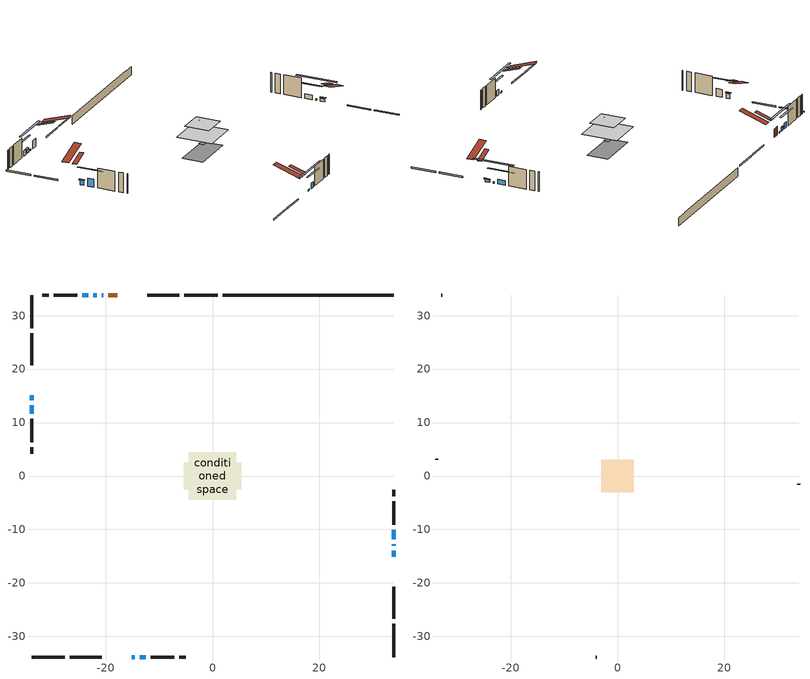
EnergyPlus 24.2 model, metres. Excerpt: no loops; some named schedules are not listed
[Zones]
conditioned space
 floor outside (Floor1 construction): -0.67,-0.67 -0.67,0.67 0.67,0.67 0.67,-0.67 z0.67
 floor adiabatic (AdiabaticFloorConstruction): -4.47,-4.47 -4.47,4.47 4.47,4.47 4.47,-4.47 z3.11
 floor foundation (Slab1 construction): -5.42,-2.57 -5.42,2.57 5.42,2.57 5.42,-2.57 z-1.46
 wall outside (RimJoist1 construction): 0.95,33.86 -5.27,33.86 / -33.86,-33.86 -27.63,-33.86 / -33.86,33.86 -33.86,27.63 / 33.86,-33.86 33.86,-27.63 z0.67:0.97
 wall outside (RimJoist2 construction): -6.2,33.86 -12.19,33.86 / -26.71,-33.86 -20.71,-33.86 / -33.86,26.71 -33.86,20.71 / 33.86,-26.71 33.86,-20.71 z0.67:0.97
 wall outside (AdiabaticWallConstruction 1): -17.81,33.86 -19.49,33.86 z0.67:2.7
 wall outside (AdiabaticWallConstruction): 33.86,-15.09 33.86,-14 z0.67:1.35; 33.86,-13.07 33.86,-12.78 / -20.42,33.86 -20.71,33.86 / -15.09,-33.86 -14.52,-33.86 z0.67:1.03; -21.63,33.86 -22.3,33.86 z0.67:1.5; -33.86,15.09 -33.86,14.13 z0.67:1.86; 33.86,-11.86 33.86,-10.07 z0.67:1.79; -23.23,33.86 -24.33,33.86 / -13.59,-33.86 -12.5,-33.86 z0.67:2.04; -33.86,13.21 -33.86,11.64 z0.67:2.62
 wall outside (Wall1 construction): -25.26,33.86 -29.66,33.86 / -11.57,-33.86 -7.16,-33.86 / -33.86,10.71 -33.86,6.3 / 33.86,-9.14 33.86,-4.73 z0.67:5.55
 wall outside (Wall2 construction): -30.59,33.86 -31.81,33.86 / -6.23,-33.86 -5.02,-33.86 / -33.86,5.38 -33.86,4.16 / 33.86,-3.8 33.86,-2.59 z0.67:5.55
 wall foundation (FoundationWall1 construction): 1.88,33.86,-1.46 1.88,33.86,0.67 30.66,33.86,0.67 30.66,33.86,0.54 33.86,33.86,0.54 33.86,33.86,-1.46
 window (WindowConstruction): 33.86,-15.09 33.86,-14 z0.67:1.35
 window (WindowConstruction 7): 33.86,-13.07 33.86,-12.79 z0.67:1.02
 window (WindowConstruction 8): -20.42,33.86 -20.71,33.86 z0.67:1.02
 window (WindowConstruction 9): -15.09,-33.86 -14.52,-33.86 z0.67:1.02
 window (WindowConstruction 1): -21.63,33.86 -22.3,33.86 z0.67:1.5
 window (WindowConstruction 2): -33.86,15.09 -33.86,14.14 z0.67:1.86
 window (WindowConstruction 3): 33.86,-11.86 33.86,-10.07 z0.67:1.79
 window (WindowConstruction 4): -23.23,33.86 -24.33,33.86 z0.67:2.04
 window (WindowConstruction 5): -13.59,-33.86 -12.5,-33.86 z0.67:2.04
 window (WindowConstruction 6): -33.86,13.21 -33.86,11.64 z0.67:2.62
 door (Door): -17.81,33.86 -19.49,33.86 z0.67:2.7
 ceiling adiabatic (AdiabaticFloorConstruction): 4.47,-4.47 4.47,4.47 -4.47,4.47 -4.47,-4.47 z3.11
 roof outside (Roof2 construction): -16.88,33.86,5.55 -16.88,29.83,6.89 -15.82,29.83,6.89 -15.82,33.86,5.55; -16.02,-33.86,5.55 -16.02,-29.83,6.89 -17.08,-29.83,6.89 -17.08,-33.86,5.55; -33.86,16.02,5.55 -29.83,16.02,6.89 -29.83,17.08,6.89 -33.86,17.08,5.55; 33.86,-16.02,5.55 29.83,-16.02,6.89 29.83,-17.08,6.89 33.86,-17.08,5.55
attic - vented
 floor to conditioned space (Floor2 construction Reversed): -3.07,-3.07 -3.07,3.07 3.07,3.07 3.07,-3.07 z5.55
 floor to conditioned space (Floor3 construction Reversed): -1.58,-1.58 -1.58,1.58 1.58,1.58 1.58,-1.58 z5.55
 wall outside (Wall4 construction): -32.74,33.86 -32.93,33.86 / -4.09,-33.86 -3.9,-33.86 / -33.86,3.23 -33.86,3.04 / 33.86,-1.66 33.86,-1.47 z0.67:5.55
 roof outside (Roof1 construction): -14.89,33.86,5.55 -14.89,27.13,7.79 -13.12,27.13,7.79 -13.12,33.86,5.55; -18.01,-33.86,5.55 -18.01,-27.13,7.79 -19.78,-27.13,7.79 -19.78,-33.86,5.55; -33.86,18.01,5.55 -27.13,18.01,7.79 -27.13,19.78,7.79 -33.86,19.78,5.55; 33.86,-18.01,5.55 27.13,-18.01,7.79 27.13,-19.78,7.79 33.86,-19.78,5.55
shading: 33.86,-13.8 33.86,-15.29 34.27,-15.29 34.27,-13.8 z1.55; 33.86,-7.8 33.86,-18.06 34.27,-18.06 34.27,-7.8 z6.01; -25.7,33.86 -15.43,33.86 -15.43,34.27 -25.7,34.27 z6.01; -9.53,-33.86 -20.08,-33.86 -20.08,-34.27 -9.53,-34.27 z6.01; -22.5,33.86 -21.43,33.86 -21.43,34.27 -22.5,34.27 z1.7; -33.86,13.93 -33.86,15.29 -34.27,15.29 -34.27,13.93 z2.06; 33.86,-7.61 33.86,-14.32 34.27,-14.32 34.27,-7.61 z4.25; -26.79,33.86 -20.77,33.86 -20.77,34.27 -26.79,34.27 z4.5; -10.04,-33.86 -16.05,-33.86 -16.05,-34.27 -10.04,-34.27 z4.5; -33.86,9.18 -33.86,15.67 -34.27,15.67 -34.27,9.18 z5.08
[Building]
Building 1: Terrain=Suburbs
[Site:Location]
Winnipeg Intl AP_MB: Latitude {deg}=49.91; Longitude {deg}=-97.24; Time Zone {hr}=-6; Elevation {m}=239; Keep Site Location Information=Yes
[Site:GroundTemperature:Shallow]
-2.46526, -5.11642, -5.32873, -4.07063, 0.979979, 6.00706, 10.3653, 13.1261, 13.3606, 11.1152, 6.8681, 1.99523
[Site:WaterMainsTemperature]
Calculation Method=Schedule; Temperature Schedule=mains temperature schedule
[Material] Roughness=Rough; Thermal Absorptance=0.9
Name | Thickness {m} | Conductivity {W/m-K} | Density {kg/m3} | Specific Heat {J/kg-K} | Solar Absorptance | Visible Absorptance
asphalt or fiberglass shingles | 0.00635 | 0.162714 | 1121.4 | 1465.45 | 0.84 | 0.84
ceiling loosefill ins | 0.338667 | 0.0480833 | 16.02 | 1046.75 | 0.7 | 0.7
ceiling loosefill ins 1 | 0.169333 | 0.0480833 | 16.02 | 1046.75 | 0.7 | 0.7
ceiling stud and cavity | 0.1397 | 0.134698 | 65.682 | 1177.47 | 0.7 | 0.7
ceiling stud and cavity 1 | 0.1397 | 0.094449 | 65.682 | 1177.47 | 0.7 | 0.7
concrete 4.0 in. | 0.1016 | 1.803125 | 2242.8 | 837.4 | 0.7 | 0.7
concrete 8.0 in. | 0.2032 | 1.803125 | 2242.8 | 837.4 | 0.7 | 0.7
door material | 0.04445 | 0.0451087 | 512.64 | 1214.23 | 0.7 | 0.7
exterior vertical ins | 0.0411698 | 0.029427 | 32.04 | 1214.23 | 0.7 | 0.7
floor covering | 0.0127 | 0.0433444 | 54.468 | 1339.84 | 0.6 | 0.6
floor rigid ins; wall rigid ins 1 | 0.512978 | 0.029427 | 32.04 | 1214.23 | 0.7 | 0.7
floor stud and cavity | 0.1397 | 1.64611 | 92.3553 | 1139.71 | 0.7 | 0.7
floor stud and cavity 1 | 0.1397 | 1.75129 | 37.0049 | 1207.88 | 0.7 | 0.7
furniture material conditioned space 1 | 0.1524 | 0.115458 | 640.8 | 1214.23 | 0.6 | 0.6
gypsum board | 0.0127 | 0.160291 | 801 | 837.4 | 0.6 | 0.6
gypsum board 1 | 0.0127 | 0.160291 | 801 | 837.4 | 0.7 | 0.7
osb sheathing 0.5 in. | 0.0127 | 0.115458 | 512.64 | 1214.23 | 0.7 | 0.7
osb sheathing 0.75 in. | 0.01905 | 0.115458 | 512.64 | 1214.23 | 0.7 | 0.7
osb sheathing 2.0 in. | 0.0508 | 0.115458 | 512.64 | 1214.23 | 0.7 | 0.7
rim joist stud and cavity | 0.0508 | 0.177588 | 50.32683 | 1063.81 | 0.6 | 0.6
rim joist stud and cavity 1 | 0.0508 | 0.029095 | 125.044 | 1163.47 | 0.6 | 0.6
roof stud and cavity | 0.2032 | 0.184409 | 78.34581 | 1123.46 | 0.7 | 0.7
wall rigid ins | 0.051816 | 0.029427 | 32.04 | 1214.23 | 0.7 | 0.7
wall stud and cavity | 0.1397 | 0.168807 | 139.0536 | 1170.24 | 0.7 | 0.7
wall stud and cavity 1 | 0.1397 | 0.106352 | 139.0536 | 1170.24 | 0.7 | 0.7
wall stud and cavity 2 | 0.0889 | 6.1454 | 50.32683 | 1063.81 | 0.6 | 0.6
wall stud and cavity 3 | 0.0889 | 0.380278 | 52.3479 | 1209.89 | 0.7 | 0.7
wall stud and cavity 4 | 0.0889 | 0.391764 | 83.0341 | 1211.67 | 0.7 | 0.7
wood siding | 0.0254 | 0.102417 | 544.68 | 1172.36 | 0.4 | 0.4
wood siding 1 | 0.00254 | 0.102417 | 544.68 | 1172.36 | 0.4 | 0.4
wood siding 2; wood siding 3; wood siding 4 | 0.0254 | 0.102417 | 544.68 | 1172.36 | 0.7 | 0.7
[WindowMaterial:SimpleGlazingSystem]
Name | U-Factor {W/m2-K} | Solar Heat Gain Coefficient
WindowMaterial | 2.427345 | 0.52
WindowMaterial 1 | 2.35751 | 0.55
WindowMaterial 2 | 2.2553 | 0.58
WindowMaterial 3 | 2.2712 | 0.58
WindowMaterial 4 | 2.22123 | 0.6
WindowMaterial 5 | 2.15083 | 0.62
WindowMaterial 6 | 3.071798 | 0.43
[Construction]
AdiabaticFloorConstruction: floor stud and cavity 1, floor rigid ins, osb sheathing 0.75 in., floor covering
AdiabaticWallConstruction: wood siding 3, wall rigid ins 1, wall stud and cavity 3, gypsum board
AdiabaticWallConstruction 1: wood siding 4, wall rigid ins 1, wall stud and cavity 3, gypsum board
Door: door material
Floor1 construction: floor stud and cavity, osb sheathing 0.75 in., floor covering
Floor2 construction Reversed: gypsum board, ceiling stud and cavity, ceiling loosefill ins
Floor3 construction Reversed: gypsum board, ceiling stud and cavity 1, ceiling loosefill ins 1
FoundationWall1 construction: concrete 8.0 in., gypsum board 1
furniture construction conditioned space 1: furniture material conditioned space 1
PartitionWallConstruction: gypsum board, wall stud and cavity 4, gypsum board
RimJoist1 construction: wood siding 2, rim joist stud and cavity
RimJoist2 construction: wood siding 2, osb sheathing 2.0 in., rim joist stud and cavity 1
Roof1 construction: asphalt or fiberglass shingles
Roof2 construction: asphalt or fiberglass shingles, osb sheathing 0.75 in., roof stud and cavity, gypsum board
Slab1 construction: concrete 4.0 in.
Wall1 construction: wood siding, osb sheathing 0.5 in., wall stud and cavity, gypsum board
Wall2 construction: wood siding, wall rigid ins, osb sheathing 0.5 in., wall stud and cavity 1, gypsum board
Wall4 construction: wood siding 1, wall stud and cavity 2
WindowConstruction: WindowMaterial
WindowConstruction 1: WindowMaterial 1
WindowConstruction 2: WindowMaterial 2
WindowConstruction 3: WindowMaterial 3
WindowConstruction 4; WindowConstruction 5: WindowMaterial 4
WindowConstruction 6: WindowMaterial 5
WindowConstruction 7; WindowConstruction 8; WindowConstruction 9: WindowMaterial 6
[Zone] Multiplier=1; Part of Total Floor Area=Yes
Name | Volume {m3}
attic - vented | 17.3521
conditioned space | 338.9
[Space]
Name | Zone | Volume {m3}
attic - vented 1 | attic - vented | 17.3521
conditioned space 1 | conditioned space | 338.9
[ZoneInfiltration:EffectiveLeakageArea]
infil attic - vented 1: Zone or Space=attic - vented 1; Schedule=Always On Discrete; Effective Air Leakage Area {cm2}=1589.33; Stack Coefficient=0.000495019; Wind Coefficient=1.50325e-05
[ZoneMixing]
whole house fan mix: Zone or Space=attic - vented; Schedule=Always On Continuous; Design Flow Rate Calculation Method=Flow/Zone; Design Flow Rate {m3/s}=0; Source Zone or Space=conditioned space
[SurfaceProperty:ExposedFoundationPerimeter]
Slab1: Exposed Perimeter Calculation Method=TotalExposedPerimeter; Total Exposed Perimeter {m}=31.974
[InternalMass] Zone or ZoneList=conditioned space; Space or SpaceList=conditioned space 1
Name | Construction | Surface Area {m2}
furniture mass conditioned space 1 | furniture construction conditioned space 1 | 54.9639
partition wall mass | PartitionWallConstruction | 137.41
[Lights]
interior lighting: Zone or ZoneList or Space or SpaceList=conditioned space 1; Schedule=interior lighting schedule; Design Level Calculation Method=LightingLevel; Lighting Level {W}=343.2; Return Air Fraction=0; Fraction Radiant=0.6; Fraction Visible=0.2; Fraction Replaceable=1
[People]
occupants: Zone or ZoneList or Space or SpaceList=conditioned space 1; Number of People Schedule=occupants schedule; Number of People Calculation Method=People; Number of People=3; Fraction Radiant=0.314171; Sensible Heat Fraction=0.56303; Activity Level Schedule=occupants activity schedule; Carbon Dioxide Generation Rate {m3/s-W}=0; Enable ASHRAE 55 Comfort Warnings=No; Mean Radiant Temperature Calculation Type=EnclosureAveraged
[ElectricEquipment] Zone or ZoneList or Space or SpaceList=conditioned space 1; Design Level Calculation Method=EquipmentLevel
Name | Schedule | Design Level {W} | Fraction Latent | Fraction Radiant | Fraction Lost
clothes dryer | clothes dryer schedule | 140.772 | 0.015 | 0.081 | 0.85
clothes washer | clothes washer schedule | 32.1985 | 0.03 | 0.162 | 0.7
cooking range | cooking range schedule | 215.147 | 0.08 | 0.432 | 0.2
dishwasher | dishwasher schedule | 66.8632 | 0.3 | 0.18 | 0.4
fridge | fridge schedule | 72.9452 | 0 | 0.6 | 0
mech vent house fan | mech vent house fan schedule | 10 | 0 | 0 | 1
mech vent house fan cfis | mech vent house fan cfis schedule | 0 | 0 | 0 | 0
misc plug loads | misc plug loads schedule | 494.7 | 0.045 | 0.513 | 0.1
whole house fan | Always On Discrete | 0 | 0 | 0 | 1
[OtherEquipment] Zone or ZoneList or Space or SpaceList=conditioned space 1; Design Level Calculation Method=EquipmentLevel
Name | Fuel Type | Schedule | Design Level {W} | Fraction Latent | Fraction Radiant | Fraction Lost
clothes dryer 1 | Electricity | clothes dryer schedule | 0 | 0.015 | 0.081 | 0.85
cooking range 1 | Electricity | cooking range schedule | 0 | 0.08 | 0.432 | 0.2
general water use latent | None | general water use schedule | 62.594 | 1 | 0 | 0
general water use sensible | None | general water use schedule | -61.6891 | 0 | 0.6 | 0
mech vent house fan latent load | None | Always On Discrete | 0 | 1 | 0 | 0
mech vent house fan sensible load | None | Always On Discrete | 0 | 0 | 0 | 0
water heater energy adjustment1 | NaturalGas | Always On Discrete | 0.01 | 0 | 0 | 1
[ZoneInfiltration:DesignFlowRate] Zone or ZoneList or Space or SpaceList=conditioned space 1; Schedule=Always On Discrete; Design Flow Rate Calculation Method=Flow/Zone; Design Flow Rate {m3/s}=0
infil flow; natural vent flow; whole house fan flow
[AvailabilityManager:Scheduled]
furnace airloop Availability Manager: Schedule=Always On Discrete
[Foundation:Kiva]
Foundation Kiva 1: Initial Indoor Air Temperature {C}=21; Wall Height Above Grade {m}=0.670011; Wall Depth Below Slab {m}=0.2032; Custom Block Material Name 1=exterior vertical ins; Custom Block Depth 1 {m}=2.13; Custom Block X Position 1 {m}=0.2159; Custom Block Z Position 1 {m}=0
[Foundation:Kiva:Settings]
Soil Conductivity {W/m-K}=0.849921; Soil Density {kg/m3}=1842.3; Soil Specific Heat {J/kg-K}=418.7; Ground Solar Absorptivity=0.9; Ground Thermal Absorptivity=0.9; Ground Surface Roughness {m}=0.03; Far-Field Width {m}=40; Deep-Ground Boundary Condition=ZeroFlux; Deep-Ground Depth {m}=40; Minimum Cell Dimension {m}=0.2; Maximum Cell Growth Coefficient=3; Simulation Timestep=Timestep
[Exterior:Lights]
exterior lighting: Schedule=exterior lighting schedule; Design Level {W}=75.6
[EnergyManagementSystem:GlobalVariable]
furnace_airloop_Fan_RTF
infil_program_Qfan
infil_program_Qinf
natural_vent_program_Qnv
natural_vent_program_Qwhf
[EnergyManagementSystem:Sensor]
Name | Output:Variable or Output:Meter Index Key | Output:Variable or Output:Meter
airflow_gain | infil flow | Infiltration Sensible Heat Gain Energy
airflow_gain_1 | natural vent flow | Infiltration Sensible Heat Gain Energy
airflow_gain_2 | whole house fan flow | Infiltration Sensible Heat Gain Energy
airflow_loss | infil flow | Infiltration Sensible Heat Loss Energy
airflow_loss_1 | natural vent flow | Infiltration Sensible Heat Loss Energy
airflow_loss_2 | whole house fan flow | Infiltration Sensible Heat Loss Energy
clg_load_cond |  | Cooling:EnergyTransfer:Zone:CONDITIONED SPACE
clg_sp_s; clg_sp_s_1 | cooling setpoint | Schedule Value
clothes_dryer_exhaust_0_sch_s | clothes dryer exhaust 0 schedule | Schedule Value
cool_season | cooling season schedule | Schedule Value
htg_load_cond |  | Heating:EnergyTransfer:Zone:CONDITIONED SPACE
htg_sp_s; htg_sp_s_1 | heating setpoint | Schedule Value
ig_ee_conv | clothes dryer | Electric Equipment Convective Heating Energy
ig_ee_conv_2 | cooking range | Electric Equipment Convective Heating Energy
ig_ee_conv_4 | fridge | Electric Equipment Convective Heating Energy
ig_ee_conv_5 | misc plug loads | Electric Equipment Convective Heating Energy
ig_ee_conv_6 | whole house fan | Electric Equipment Convective Heating Energy
ig_ee_rad | clothes dryer | Electric Equipment Radiant Heating Energy
ig_ee_rad_2 | cooking range | Electric Equipment Radiant Heating Energy
ig_ee_rad_4 | fridge | Electric Equipment Radiant Heating Energy
ig_ee_rad_5 | misc plug loads | Electric Equipment Radiant Heating Energy
ig_ee_rad_6 | whole house fan | Electric Equipment Radiant Heating Energy
ig_lgt_conv | interior lighting | Lights Convective Heating Energy
ig_lgt_rad | interior lighting | Lights Radiant Heating Energy
ig_lgt_vis | interior lighting | Lights Visible Radiation Heating Energy
ig_oe_conv | clothes dryer 1 | Other Equipment Convective Heating Energy
ig_oe_conv_1 | cooking range 1 | Other Equipment Convective Heating Energy
ig_oe_conv_2 | general water use latent | Other Equipment Convective Heating Energy
ig_oe_conv_3 | general water use sensible | Other Equipment Convective Heating Energy
ig_oe_conv_4 | water heater energy adjustment1 | Other Equipment Convective Heating Energy
ig_oe_rad | clothes dryer 1 | Other Equipment Radiant Heating Energy
ig_oe_rad_1 | cooking range 1 | Other Equipment Radiant Heating Energy
ig_oe_rad_2 | general water use latent | Other Equipment Radiant Heating Energy
ig_oe_rad_3 | general water use sensible | Other Equipment Radiant Heating Energy
ig_oe_rad_4 | water heater energy adjustment1 | Other Equipment Radiant Heating Energy
ig_ppl_conv | occupants | People Convective Heating Energy
ig_ppl_rad | occupants | People Radiant Heating Energy
im_conv | furniture mass conditioned space 1 | Surface Inside Face Convection Heat Gain Energy
im_conv_1 | partition wall mass | Surface Inside Face Convection Heat Gain Energy
im_ig | furniture mass conditioned space 1 | Surface Inside Face Internal Gains Radiation Heat Gain Energy
im_ig_1 | partition wall mass | Surface Inside Face Internal Gains Radiation Heat Gain Energy
im_lgt | furniture mass conditioned space 1 | Surface Inside Face Lights Radiation Heat Gain Energy
im_lgt_1 | partition wall mass | Surface Inside Face Lights Radiation Heat Gain Energy
im_sol | furniture mass conditioned space 1 | Surface Inside Face Solar Radiation Heat Gain Energy
im_sol_1 | partition wall mass | Surface Inside Face Solar Radiation Heat Gain Energy
im_surf | furniture mass conditioned space 1 | Surface Inside Face Net Surface Thermal Radiation Heat Gain Energy
im_surf_1 | partition wall mass | Surface Inside Face Net Surface Thermal Radiation Heat Gain Energy
mv_conv | mech vent house fan | Electric Equipment Convective Heating Energy
mv_conv_1 | mech vent house fan cfis | Electric Equipment Convective Heating Energy
mv_conv_2 | mech vent house fan latent load | Other Equipment Convective Heating Energy
mv_conv_3 | mech vent house fan sensible load | Other Equipment Convective Heating Energy
mv_rad | mech vent house fan | Electric Equipment Radiant Heating Energy
mv_rad_1 | mech vent house fan cfis | Electric Equipment Radiant Heating Energy
mv_rad_2 | mech vent house fan latent load | Other Equipment Radiant Heating Energy
mv_rad_3 | mech vent house fan sensible load | Other Equipment Radiant Heating Energy
natural_vent_s | natural vent schedule | Schedule Value
out_pb_s |  | Site Outdoor Air Barometric Pressure
out_wt_s |  | Site Outdoor Air Humidity Ratio
site_vw_s |  | Site Wind Speed
ss_back_out | Window1 | Surface Window Shortwave from Zone Back Out Window Heat Transfer Rate
ss_back_out_1 | Window10 | Surface Window Shortwave from Zone Back Out Window Heat Transfer Rate
ss_back_out_2 | Window11 | Surface Window Shortwave from Zone Back Out Window Heat Transfer Rate
ss_back_out_3 | Window12 | Surface Window Shortwave from Zone Back Out Window Heat Transfer Rate
ss_back_out_4 | Window3 | Surface Window Shortwave from Zone Back Out Window Heat Transfer Rate
ss_back_out_5 | Window4 | Surface Window Shortwave from Zone Back Out Window Heat Transfer Rate
ss_back_out_6 | Window5 | Surface Window Shortwave from Zone Back Out Window Heat Transfer Rate
ss_back_out_7 | Window7 | Surface Window Shortwave from Zone Back Out Window Heat Transfer Rate
ss_back_out_8 | Window8 | Surface Window Shortwave from Zone Back Out Window Heat Transfer Rate
ss_back_out_9 | Window9 | Surface Window Shortwave from Zone Back Out Window Heat Transfer Rate
ss_conv | Door1 | Surface Inside Face Convection Heat Gain Energy
ss_conv_1 | Window1 | Surface Inside Face Convection Heat Gain Energy
ss_conv_10 | Window9 | Surface Inside Face Convection Heat Gain Energy
ss_conv_2 | Window10 | Surface Inside Face Convection Heat Gain Energy
ss_conv_3 | Window11 | Surface Inside Face Convection Heat Gain Energy
ss_conv_4 | Window12 | Surface Inside Face Convection Heat Gain Energy
ss_conv_5 | Window3 | Surface Inside Face Convection Heat Gain Energy
ss_conv_6 | Window4 | Surface Inside Face Convection Heat Gain Energy
ss_conv_7 | Window5 | Surface Inside Face Convection Heat Gain Energy
ss_conv_8 | Window7 | Surface Inside Face Convection Heat Gain Energy
ss_conv_9 | Window8 | Surface Inside Face Convection Heat Gain Energy
ss_ig | Door1 | Surface Inside Face Internal Gains Radiation Heat Gain Energy
ss_ig_1 | Window1 | Surface Inside Face Internal Gains Radiation Heat Gain Energy
ss_ig_10 | Window9 | Surface Inside Face Internal Gains Radiation Heat Gain Energy
ss_ig_2 | Window10 | Surface Inside Face Internal Gains Radiation Heat Gain Energy
ss_ig_3 | Window11 | Surface Inside Face Internal Gains Radiation Heat Gain Energy
ss_ig_4 | Window12 | Surface Inside Face Internal Gains Radiation Heat Gain Energy
ss_ig_5 | Window3 | Surface Inside Face Internal Gains Radiation Heat Gain Energy
ss_ig_6 | Window4 | Surface Inside Face Internal Gains Radiation Heat Gain Energy
ss_ig_7 | Window5 | Surface Inside Face Internal Gains Radiation Heat Gain Energy
ss_ig_8 | Window7 | Surface Inside Face Internal Gains Radiation Heat Gain Energy
ss_ig_9 | Window8 | Surface Inside Face Internal Gains Radiation Heat Gain Energy
ss_lgt | Door1 | Surface Inside Face Lights Radiation Heat Gain Energy
ss_sol | Door1 | Surface Inside Face Solar Radiation Heat Gain Energy
ss_surf | Door1 | Surface Inside Face Net Surface Thermal Radiation Heat Gain Energy
ss_surf_1 | Window1 | Surface Inside Face Net Surface Thermal Radiation Heat Gain Energy
ss_surf_10 | Window9 | Surface Inside Face Net Surface Thermal Radiation Heat Gain Energy
ss_surf_2 | Window10 | Surface Inside Face Net Surface Thermal Radiation Heat Gain Energy
ss_surf_3 | Window11 | Surface Inside Face Net Surface Thermal Radiation Heat Gain Energy
ss_surf_4 | Window12 | Surface Inside Face Net Surface Thermal Radiation Heat Gain Energy
ss_surf_5 | Window3 | Surface Inside Face Net Surface Thermal Radiation Heat Gain Energy
ss_surf_6 | Window4 | Surface Inside Face Net Surface Thermal Radiation Heat Gain Energy
ss_surf_7 | Window5 | Surface Inside Face Net Surface Thermal Radiation Heat Gain Energy
ss_surf_8 | Window7 | Surface Inside Face Net Surface Thermal Radiation Heat Gain Energy
ss_surf_9 | Window8 | Surface Inside Face Net Surface Thermal Radiation Heat Gain Energy
ss_trans_in | Window1 | Surface Window Transmitted Solar Radiation Rate
ss_trans_in_1 | Window10 | Surface Window Transmitted Solar Radiation Rate
ss_trans_in_2 | Window11 | Surface Window Transmitted Solar Radiation Rate
ss_trans_in_3 | Window12 | Surface Window Transmitted Solar Radiation Rate
ss_trans_in_4 | Window3 | Surface Window Transmitted Solar Radiation Rate
ss_trans_in_5 | Window4 | Surface Window Transmitted Solar Radiation Rate
ss_trans_in_6 | Window5 | Surface Window Transmitted Solar Radiation Rate
ss_trans_in_7 | Window7 | Surface Window Transmitted Solar Radiation Rate
ss_trans_in_8 | Window8 | Surface Window Transmitted Solar Radiation Rate
ss_trans_in_9 | Window9 | Surface Window Transmitted Solar Radiation Rate
ss_trans_out | Window1 | Surface Inside Face Initial Transmitted Diffuse Transmitted Out Window Solar Radiation Rate
ss_trans_out_1 | Window10 | Surface Inside Face Initial Transmitted Diffuse Transmitted Out Window Solar Radiation Rate
ss_trans_out_2 | Window11 | Surface Inside Face Initial Transmitted Diffuse Transmitted Out Window Solar Radiation Rate
ss_trans_out_3 | Window12 | Surface Inside Face Initial Transmitted Diffuse Transmitted Out Window Solar Radiation Rate
ss_trans_out_4 | Window3 | Surface Inside Face Initial Transmitted Diffuse Transmitted Out Window Solar Radiation Rate
ss_trans_out_5 | Window4 | Surface Inside Face Initial Transmitted Diffuse Transmitted Out Window Solar Radiation Rate
ss_trans_out_6 | Window5 | Surface Inside Face Initial Transmitted Diffuse Transmitted Out Window Solar Radiation Rate
ss_trans_out_7 | Window7 | Surface Inside Face Initial Transmitted Diffuse Transmitted Out Window Solar Radiation Rate
ss_trans_out_8 | Window8 | Surface Inside Face Initial Transmitted Diffuse Transmitted Out Window Solar Radiation Rate
ss_trans_out_9 | Window9 | Surface Inside Face Initial Transmitted Diffuse Transmitted Out Window Solar Radiation Rate
s_conv | Floor1 | Surface Inside Face Convection Heat Gain Energy
s_conv_1 | Floor2 | Surface Inside Face Convection Heat Gain Energy
s_conv_10 | RimJoist2:0 | Surface Inside Face Convection Heat Gain Energy
s_conv_11 | RimJoist2:180 | Surface Inside Face Convection Heat Gain Energy
s_conv_12 | RimJoist2:270 | Surface Inside Face Convection Heat Gain Energy
s_conv_13 | RimJoist2:90 | Surface Inside Face Convection Heat Gain Energy
s_conv_14 | Roof2:0 | Surface Inside Face Convection Heat Gain Energy
s_conv_15 | Roof2:180 | Surface Inside Face Convection Heat Gain Energy
s_conv_16 | Roof2:270 | Surface Inside Face Convection Heat Gain Energy
s_conv_17 | Roof2:90 | Surface Inside Face Convection Heat Gain Energy
s_conv_18 | Slab1 | Surface Inside Face Convection Heat Gain Energy
